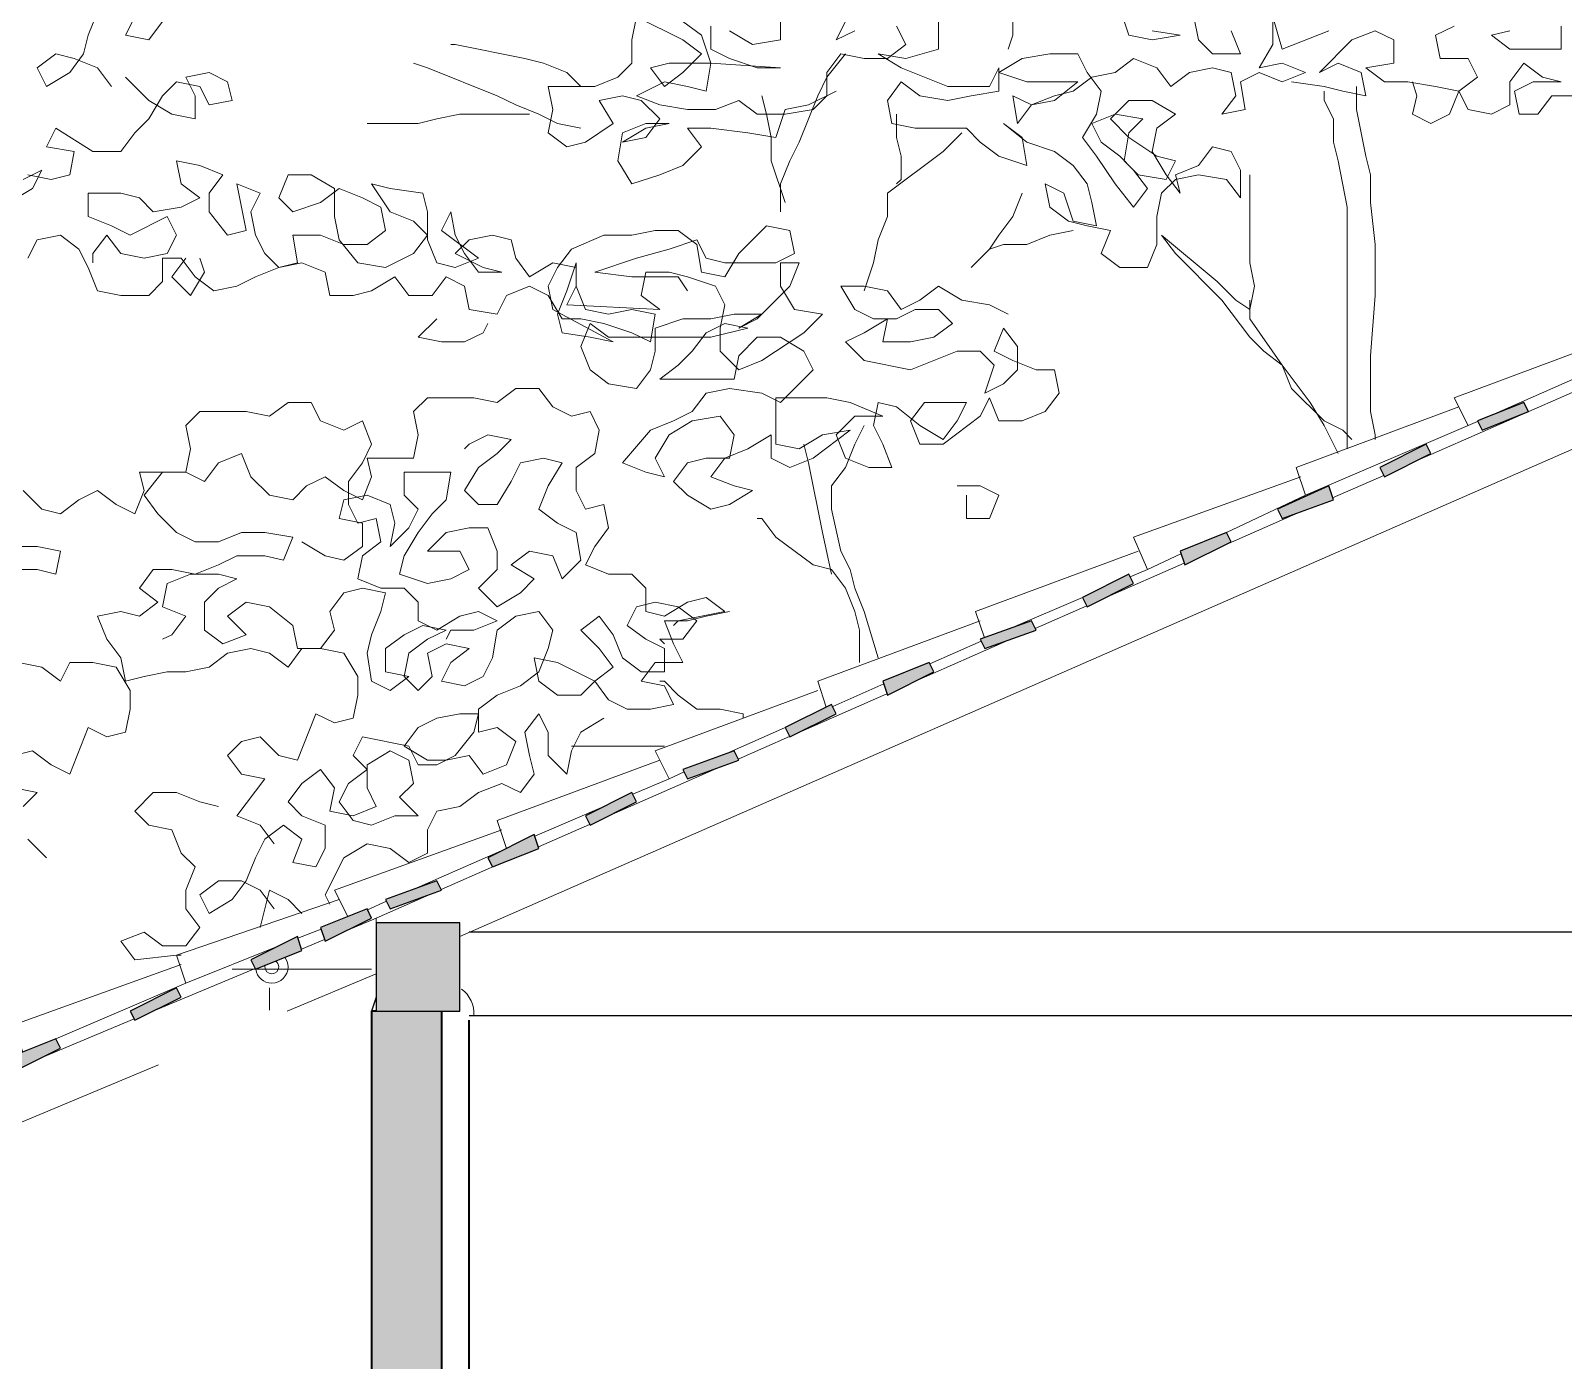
# Model space of a CAD drawing. Header units: millimetres. Extents: x -87562 to -66998, y -9230 to 528.
# Drawn here: x -80262 to -76745, y -4591 to -1540 of the extents above; entities that cross this region are included whole.
import ezdxf

# ---------------------------------------------------------------- set-up
doc = ezdxf.new("R2010")
doc.units = ezdxf.units.MM
for name, color, linetype, lineweight in [('A-ALV-___-___-EXI', 250, 'Continuous', 35), ('A-COB-___-___-EXI', 250, 'Continuous', 25), ('A-VEG-___-___-EXI', 250, 'Continuous', 25)]:
    doc.layers.add(name, color=color, linetype=linetype, lineweight=lineweight)

msp = doc.modelspace()

# ---------------------------------------------------------------- hatches: boundary and pattern name
at = {"layer": 'A-ALV-___-___-EXI'}
h = msp.add_hatch(color=11, dxfattribs=at)
h.paths.add_polyline_path([(-71889.2, -8970.2), (-71889.2, -7712.3), (-72113.1, -7712.3), (-72113.1, -8970.2)])
h.paths.add_polyline_path([(-75652.2, -8671.7), (-75598.9, -8671.7), (-75598.9, -7552.4), (-75780.1, -7552.4), (-75780.1, -8671.7), (-75726.8, -8671.7)])
h.paths.add_polyline_path([(-79436.4, -8405.2), (-79276.5, -8405.2), (-79276.5, -7712.3), (-79500.4, -7712.3), (-79500.4, -8405.2), (-79479.1, -8405.2)])
h.paths.add_polyline_path([(-82975.5, -8096.1), (-82666.4, -8096.1), (-82666.4, -6411.8), (-82954.2, -6411.8), (-82900.9, -7627.1), (-82975.5, -7627.1), (-82975.5, -8064.1)])
h.paths.add_polyline_path([(-79479.1, -5036.7), (-79319.2, -5036.7), (-79319.2, -3789.5), (-79479.1, -3789.5), (-79479.1, -4303.1)])
h.paths.add_polyline_path([(-72027.8, -4748.9), (-71889.2, -4748.9), (-71889.2, -3768.9), (-72169.2, -3768.9), (-72169.2, -4748.9), (-72081.1, -4748.9)])
at = {"layer": 'A-COB-___-___-EXI', "true_color": 0xc19a82}
h = msp.add_hatch(color=33, dxfattribs=at)
h.paths.add_polyline_path([(-72113.1, -7712.3), (-71889.2, -7712.3), (-71889.2, -7509.8), (-72113.1, -7509.8)])
h.paths.add_polyline_path([(-79276.5, -7712.3), (-79276.5, -7509.8), (-79436.4, -7509.8), (-79436.4, -7371.2), (-79479.1, -7371.2), (-79479.1, -7712.3)])
h.paths.add_polyline_path([(-75652.2, -7552.4), (-75652.2, -7392.5), (-75726.8, -7392.5), (-75726.8, -7552.4)])
h.paths.add_polyline_path([(-78658.2, -7552.4), (-78583.6, -7552.4), (-78583.6, -7392.5), (-78658.2, -7392.5)])
h.paths.add_polyline_path([(-77848.1, -7552.4), (-77848.1, -7392.5), (-77922.7, -7392.5), (-77922.7, -7552.4)])
h.paths.add_polyline_path([(-74991.2, -7552.4), (-74916.6, -7552.4), (-74916.6, -7392.5), (-74991.2, -7392.5)])
h.paths.add_polyline_path([(-74181.1, -7552.4), (-74181.1, -7392.5), (-74266.4, -7392.5), (-74266.4, -7552.4)])
h.paths.add_polyline_path([(-77112.6, -7552.4), (-77112.6, -7392.5), (-77197.8, -7392.5), (-77197.8, -7552.4)])
h.paths.add_polyline_path([(-72795.3, -7552.4), (-72720.7, -7552.4), (-72720.7, -7392.5), (-72795.3, -7392.5)])
h.paths.add_polyline_path([(-76462.3, -7552.4), (-76377, -7552.4), (-76377, -7392.5), (-76462.3, -7392.5)])
h.paths.add_polyline_path([(-73530.8, -7552.4), (-73445.6, -7552.4), (-73445.6, -7392.5), (-73530.8, -7392.5)])
h.paths.add_polyline_path([(-82773, -5249.9), (-82634.4, -5217.9), (-82655.7, -5079.3), (-82794.3, -5100.7)])
h.paths.add_polyline_path([(-83359.3, -5196.6), (-83252.7, -5154), (-83263.3, -5132.6), (-83369.9, -5175.3)])
h.paths.add_polyline_path([(-79479.1, -5154), (-79329.8, -5154), (-79329.8, -5036.7), (-79479.1, -5036.7)])
h.paths.add_polyline_path([(-83082.1, -5090), (-82975.5, -5036.7), (-82986.2, -5015.4), (-83092.8, -5058)])
h.paths.add_polyline_path([(-82804.9, -4972.7), (-82698.4, -4919.4), (-82709, -4898.1), (-82815.6, -4940.8)])
h.paths.add_polyline_path([(-71921.2, -4898.1), (-71921.2, -4748.9), (-72081.1, -4748.9), (-72081.1, -4866.1), (-72027.8, -4866.1), (-72027.8, -4898.1)])
h.paths.add_polyline_path([(-82527.8, -4855.5), (-82421.3, -4801.9), (-82431.9, -4780.9), (-82538.5, -4834.2)])
h.paths.add_polyline_path([(-82250.6, -4738.2), (-82144, -4695.6), (-82144, -4663.6), (-82261.3, -4716.9)])
h.paths.add_polyline_path([(-81973.5, -4621), (-81856.2, -4578.3), (-81866.9, -4546.4), (-81984.1, -4599.7)])
h.paths.add_polyline_path([(-81696.3, -4503.7), (-81579.1, -4461.1), (-81589.7, -4439.8), (-81707, -4482.4)])
h.paths.add_polyline_path([(-81419.2, -4386.5), (-81301.9, -4343.8), (-81312.6, -4322.5), (-81429.8, -4365.1)])
h.paths.add_polyline_path([(-81142, -4269.2), (-81024.7, -4226.6), (-81035.4, -4205.2), (-81152.7, -4247.9)])
h.paths.add_polyline_path([(-80864.8, -4151.9), (-80747.6, -4109.3), (-80758.2, -4088), (-80875.5, -4130.6)])
h.paths.add_polyline_path([(-80587.7, -4045.3), (-80470.4, -3992), (-80481.1, -3970.7), (-80587.7, -4013.4)])
h.paths.add_polyline_path([(-80299.9, -3928.1), (-80193.3, -3874.8), (-80203.9, -3853.5), (-80310.5, -3896.1)])
h.paths.add_polyline_path([(-80022.7, -3810.8), (-79916.1, -3757.5), (-79926.8, -3736.2), (-80033.4, -3789.5)])
h.paths.add_polyline_path([(-79468.4, -3789.5), (-79276.5, -3789.5), (-79276.5, -3587), (-79468.4, -3587)])
h.paths.add_polyline_path([(-71921.2, -3768.2), (-71921.2, -3555), (-72081.1, -3555), (-72081.1, -3768.2)])
h.paths.add_polyline_path([(-79745.6, -3693.6), (-79639, -3650.9), (-79649.6, -3618.9), (-79756.2, -3672.2)])
h.paths.add_polyline_path([(-79585.7, -3629.6), (-79479.1, -3576.3), (-79489.7, -3555), (-79596.3, -3597.6)])
h.paths.add_polyline_path([(-79436.4, -3555), (-79319.2, -3512.3), (-79329.8, -3491), (-79447.1, -3533.7)])
h.paths.add_polyline_path([(-71921.2, -3533.7), (-71910.5, -3512.3), (-72027.8, -3469.7), (-72038.5, -3491)])
h.paths.add_polyline_path([(-79201.9, -3459), (-79095.3, -3416.4), (-79106, -3384.4), (-79212.6, -3437.7)])
h.paths.add_polyline_path([(-72155.7, -3437.7), (-72145, -3416.4), (-72251.6, -3363.1), (-72262.3, -3395.1)])
h.paths.add_polyline_path([(-78978, -3363.1), (-78871.4, -3309.8), (-78882.1, -3288.5), (-78988.7, -3341.8)])
h.paths.add_polyline_path([(-72379.6, -3341.8), (-72368.9, -3320.5), (-72475.5, -3267.2), (-72486.2, -3288.5)])
h.paths.add_polyline_path([(-78754.2, -3256.5), (-78636.9, -3213.9), (-78647.6, -3192.5), (-78764.8, -3235.2)])
h.paths.add_polyline_path([(-72603.4, -3245.8), (-72592.8, -3213.9), (-72710, -3171.2), (-72720.7, -3192.5)])
h.paths.add_polyline_path([(-78519.7, -3160.6), (-78413.1, -3107.3), (-78423.7, -3085.9), (-78530.3, -3139.2)])
h.paths.add_polyline_path([(-72837.9, -3139.2), (-72827.3, -3117.9), (-72933.9, -3075.3), (-72944.5, -3096.6)])
h.paths.add_polyline_path([(-78295.8, -3064.6), (-78189.2, -3011.3), (-78199.9, -2990), (-78306.5, -3032.7)])
h.paths.add_polyline_path([(-73061.8, -3043.3), (-73051.1, -3022), (-73168.4, -2968.7), (-73179.1, -3000.7)])
h.paths.add_polyline_path([(-78072, -2958), (-77954.7, -2915.4), (-77965.4, -2894.1), (-78082.6, -2936.7)])
h.paths.add_polyline_path([(-73296.3, -2947.4), (-73285.7, -2926.1), (-73392.3, -2872.8), (-73402.9, -2894.1)])
h.paths.add_polyline_path([(-77837.4, -2862.1), (-77730.8, -2808.8), (-77741.5, -2787.5), (-77848.1, -2840.8)])
h.paths.add_polyline_path([(-73520.2, -2851.4), (-73509.5, -2819.5), (-73616.1, -2776.8), (-73626.8, -2798.1)])
h.paths.add_polyline_path([(-77613.6, -2766.2), (-77507, -2712.9), (-77517.6, -2691.5), (-77624.2, -2734.2)])
h.paths.add_polyline_path([(-73744, -2744.8), (-73733.4, -2723.5), (-73850.6, -2680.9), (-73861.3, -2702.2)])
h.paths.add_polyline_path([(-77389.7, -2659.6), (-77272.5, -2616.9), (-77283.1, -2584.9), (-77400.4, -2638.2)])
h.paths.add_polyline_path([(-73978.6, -2648.9), (-73967.9, -2627.6), (-74074.5, -2584.9), (-74085.2, -2606.3)])
h.paths.add_polyline_path([(-77155.2, -2563.6), (-77048.6, -2510.3), (-77059.3, -2489), (-77165.9, -2542.3)])
h.paths.add_polyline_path([(-74202.4, -2553), (-74191.8, -2531.6), (-74309, -2478.3), (-74319.7, -2499.7)])
h.paths.add_polyline_path([(-76931.3, -2457), (-76824.7, -2414.4), (-76835.4, -2393.1), (-76942, -2435.7)])
h.paths.add_polyline_path([(-74436.9, -2457), (-74426.3, -2435.7), (-74532.9, -2382.4), (-74543.5, -2403.7)])
h.paths.add_polyline_path([(-76707.5, -2361.1), (-76590.2, -2318.4), (-76600.9, -2286.5), (-76718.1, -2339.8)])
h.paths.add_polyline_path([(-74660.8, -2350.4), (-74650.1, -2329.1), (-74756.7, -2286.5), (-74767.4, -2307.8), (-74709.6, -2330.9)])
h.paths.add_polyline_path([(-76473, -2265.1), (-76366.4, -2211.8), (-76377, -2190.5), (-76483.6, -2243.8)])
h.paths.add_polyline_path([(-74884.6, -2254.5), (-74874, -2233.2), (-74991.2, -2190.5), (-75001.9, -2211.8), (-74888.3, -2253.1)])
h.paths.add_polyline_path([(-75684.1, -2243.8), (-75545.6, -2105.2), (-75684.1, -1966.7), (-75822.7, -2105.2)])
h.paths.add_polyline_path([(-76249.1, -2158.5), (-76142.5, -2115.9), (-76153.2, -2094.6), (-76259.8, -2137.2)])
h.paths.add_polyline_path([(-75119.2, -2158.5), (-75108.5, -2137.2), (-75215.1, -2083.9), (-75225.8, -2115.9)])
h.paths.add_polyline_path([(-75343, -2062.6), (-75332.4, -2041.3), (-75449.6, -1988), (-75460.3, -2009.3)])
h.paths.add_polyline_path([(-76025.3, -2062.6), (-75908, -2009.3), (-75918.7, -1988), (-76035.9, -2041.3)])
h.paths.add_polyline_path([(-75577.5, -1966.7), (-75566.9, -1934.7), (-75673.5, -1892), (-75683.9, -1913.5)])
h.paths.add_polyline_path([(-75790.7, -1966.7), (-75684.1, -1913.4), (-75694.8, -1892), (-75801.4, -1934.7)])

# ---------------------------------------------------------------- linework, layer by layer
at = {"layer": 'A-ALV-___-___-EXI', "color": 28, "lineweight": 15}
for p, q in [((-78946.1, -3608.3), (-78885.3, -3608.3)), ((-78885.3, -3800.2), (-79255.2, -3800.2)), ((-79255.2, -6651), (-79255.2, -3810.8)), ((-77261.8, -3800.2), (-78125.3, -3800.2))]:
    msp.add_line(p, q, dxfattribs=at)
at = {"layer": 'A-ALV-___-___-EXI'}
for p, q in [((-79319.2, -3789.5), (-79319.2, -5036.7)), ((-79255.2, -7339.2), (-79255.2, -3810.8))]:
    msp.add_line(p, q, dxfattribs=at)
msp.add_lwpolyline([(-79468.4, -3789.5), (-79479.1, -3789.5), (-79479.1, -5036.7)], dxfattribs=at)
at = {"layer": 'A-COB-___-___-EXI', "color": 28, "lineweight": 15}
for p, q in [((-79276.5, -3618.9), (-75822.7, -2105.2)), ((-76681.3, -2351.6), (-77092.2, -2532.1)), ((-77156.8, -2560.5), (-77274.1, -2612)), ((-77346.1, -2643.7), (-77532.3, -2725.5)), ((-77615, -2761.9), (-77796.3, -2841.5)), ((-77848.1, -2840.8), (-78012.3, -2911.1)), ((-77838.5, -2860), (-77956.4, -2911.9)), ((-78010.9, -2935.8), (-78236.3, -3034.9)), ((-78080.7, -2940.6), (-78198.6, -2992.6)), ((-78304.3, -3039.2), (-78421.3, -3090.8)), ((-78296.9, -3061.5), (-78500.3, -3150.9)), ((-78525, -3136.6), (-78671.9, -3201.4)), ((-78520.2, -3159.6), (-78638.1, -3211.5)), ((-78675.7, -3228), (-78940.4, -3344.3)), ((-78796.8, -3256.5), (-78880.2, -3292.2)), ((-78946.1, -3320.5), (-79104.6, -3388.4)), ((-78979, -3361.2), (-79096.5, -3412.9)), ((-79169.9, -3416.4), (-79382.4, -3510.1)), ((-79198.1, -3457.5), (-79319.8, -3511)), ((-79445, -3537.8), (-79488.7, -3557)), ((-79468.4, -3576.3), (-79532.2, -3602.9)), ((-79595.1, -3601.4), (-79648.4, -3622.7)), ((-78885.3, -3608.3), (-79255.2, -3608.3)), ((-75387.1, -3608.3), (-78125.3, -3608.3)), ((-79587, -3625.7), (-79640, -3647.8)), ((-79746.3, -3692), (-79978.7, -3788.8)), ((-79905.5, -3725.5), (-80203.9, -3853.5)), ((-79479.1, -3693.6), (-79798.9, -3693.6)), ((-79672.8, -3789.7), (-79468.4, -3704.2)), ((-80024.2, -3807.8), (-80233.8, -3895.1))]:
    msp.add_line(p, q, dxfattribs=at)
at = {"layer": 'A-COB-___-___-EXI'}
for p, q in [((-72081.1, -3608.3), (-79255.2, -3608.3)), ((-73989.2, -3800.2), (-79255.2, -3800.2))]:
    msp.add_line(p, q, dxfattribs=at)
at = {"layer": 'A-COB-___-___-EXI', "color": 18, "lineweight": 25}
msp.add_line((-79468.4, -3757.5), (-79479.1, -3789.5), dxfattribs=at)
at = {"layer": 'A-COB-___-___-EXI', "color": 28, "lineweight": 15, "flags": 128}
for points in [[(-75977.3, -2014.6), (-76238.5, -2126.6), (-76600.9, -2286.5), (-76911.5, -2423.5)], [(-76963.3, -2446.4), (-76995.3, -2382.4), (-76622.2, -2243.8)], [(-77336.4, -2606.3), (-77357.7, -2542.3), (-76984.6, -2403.7)], [(-76941.5, -2436.7), (-76963.3, -2446.4), (-77336.4, -2606.3), (-77517.6, -2691.5)], [(-77698.9, -2776.8), (-77730.8, -2702.2), (-77347.1, -2563.6)], [(-78073.1, -2933.3), (-78093.3, -2872.8), (-77720.2, -2734.2)], [(-77622.1, -2740.7), (-77698.9, -2776.8), (-77738.4, -2793.7)], [(-78435.9, -3092), (-78455.7, -3032.7), (-78082.6, -2894.1)], [(-78761.9, -3241.1), (-78796.8, -3256.5), (-78828.8, -3192.5), (-78455.7, -3054)], [(-79169.9, -3416.4), (-79191.2, -3352.4), (-78818.1, -3213.9)], [(-79534.1, -3572.8), (-79564.3, -3512.3), (-79180.6, -3373.8)], [(-79692.3, -3640.3), (-79905.5, -3725.5), (-79926.8, -3661.6), (-79553.7, -3533.7)], [(-79340.6, -3520.1), (-79468.4, -3576.3), (-79468.4, -3587)], [(-80279.2, -3883.6), (-80299.9, -3821.5), (-79916.1, -3682.9)], [(-79713.6, -3787.6), (-79713.6, -3778.8), (-79713.6, -3736.2)], [(-83359.3, -5196.6), (-83316.6, -5313.9), (-79968.3, -3913.3)]]:
    msp.add_lwpolyline(points, dxfattribs=at)
at = {"layer": 'A-COB-___-___-EXI'}
for points in [[(-76835.4, -2393.1), (-76942, -2435.7), (-76931.3, -2457), (-76824.7, -2414.4)], [(-77155.2, -2563.6), (-77048.6, -2510.3), (-77059.3, -2489), (-77165.9, -2542.3)], [(-77389.7, -2659.6), (-77272.5, -2616.9), (-77283.1, -2584.9), (-77400.4, -2638.2)], [(-77613.6, -2766.2), (-77507, -2712.9), (-77517.6, -2691.5), (-77624.2, -2734.2)], [(-77837.4, -2862.1), (-77730.8, -2808.8), (-77741.5, -2787.5), (-77848.1, -2840.8)], [(-77954.7, -2915.4), (-77965.4, -2894.1), (-78082.6, -2936.7), (-78072, -2958)], [(-78295.8, -3064.6), (-78189.2, -3011.3), (-78199.9, -2990), (-78306.5, -3032.7)], [(-78519.7, -3160.6), (-78413.1, -3107.3), (-78423.7, -3085.9), (-78530.3, -3139.2)], [(-78636.9, -3213.9), (-78647.6, -3192.5), (-78764.8, -3235.2), (-78754.2, -3256.5)], [(-78978, -3363.1), (-78871.4, -3309.8), (-78882.1, -3288.5), (-78988.7, -3341.8)], [(-79201.9, -3459), (-79095.3, -3416.4), (-79106, -3384.4), (-79212.6, -3437.7)], [(-79447.1, -3533.7), (-79436.4, -3555), (-79319.2, -3512.3), (-79329.8, -3491)], [(-79585.7, -3629.6), (-79479.1, -3576.3), (-79489.7, -3555), (-79596.3, -3597.6)], [(-79468.4, -3789.5), (-79276.5, -3789.5), (-79276.5, -3587), (-79468.4, -3587)], [(-79649.6, -3618.9), (-79756.2, -3672.2), (-79745.6, -3693.6), (-79639, -3650.9)], [(-80033.4, -3789.5), (-80022.7, -3810.8), (-79916.1, -3757.5), (-79926.8, -3736.2)], [(-80299.9, -3928.1), (-80193.3, -3874.8), (-80203.9, -3853.5), (-80310.5, -3896.1)]]:
    msp.add_lwpolyline(points, close=True, dxfattribs=at)
at = {"layer": 'A-COB-___-___-EXI', "color": 28, "lineweight": 15}
for points in [[(-79723.6, -3683.9), (-79724, -3685.3), (-79724.2, -3686.7), (-79724.2, -3688.2)], [(-79724.2, -3688.2), (-79724.2, -3697.1), (-79717.1, -3704.2), (-79708.2, -3704.2)], [(-79708.2, -3725.5), (-79687.8, -3725.5), (-79670.9, -3708.9), (-79670.9, -3688.2)], [(-79708.2, -3704.2), (-79699.4, -3704.2), (-79692.3, -3697.1), (-79692.3, -3688.2)], [(-79692.3, -3688.2), (-79692.3, -3682.5), (-79695.3, -3677.4), (-79699.9, -3674.6)], [(-79670.9, -3688.2), (-79670.9, -3680), (-79673.6, -3672.4), (-79678.1, -3666.3)], [(-79745.2, -3693.5), (-79742.6, -3711.6), (-79727.1, -3725.5), (-79708.2, -3725.5)]]:
    msp.add_open_spline(points, degree=3, dxfattribs=at)
at = {"layer": 'A-COB-___-___-EXI', "color": 248, "lineweight": 9}
msp.add_open_spline([(-79244.7, -3799.8), (-79243.1, -3776), (-79253.7, -3753.2), (-79272.9, -3739)], degree=3, dxfattribs=at)
at = {"layer": 'A-VEG-___-___-EXI', "color": 28, "lineweight": 15}
msp.add_line((-78807.5, -3181.9), (-79020.7, -3181.9), dxfattribs=at)
at = {"layer": 'A-VEG-___-___-EXI', "color": 28, "lineweight": 15, "flags": 128}
for points in [[(-77688.2, -1540.3), (-77624.2, -1550.9), (-77688.2, -1561.6), (-77741.5, -1550.9), (-77773.5, -1455)], [(-80076, -1668.2), (-80108, -1625.5), (-80161.3, -1604.2), (-80203.9, -1593.6), (-80246.6, -1625.5), (-80225.3, -1668.2), (-80172, -1636.2), (-80140, -1593.6), (-80129.3, -1550.9), (-80108, -1497.6)], [(-80022.7, -1508.3), (-80044, -1550.9), (-79990.7, -1561.6), (-79958.8, -1518.9)], [(-78413.1, -1678.8), (-78477, -1710.8), (-78530.3, -1721.5), (-78551.6, -1785.4), (-78615.6, -1774.8), (-78700.9, -1764.1), (-78754.2, -1764.1), (-78722.2, -1806.8), (-78764.8, -1849.4), (-78818.1, -1870.7), (-78882.1, -1892), (-78914.1, -1838.7), (-78903.4, -1774.8), (-78850.1, -1753.5), (-78796.8, -1753.5), (-78850.1, -1764.1), (-78903.4, -1796.1), (-78850.1, -1785.4), (-78818.1, -1742.8), (-78860.8, -1700.2), (-78903.4, -1689.5), (-78956.7, -1700.2), (-78924.7, -1753.5), (-78988.7, -1796.1), (-79031.3, -1806.8), (-79074, -1774.8), (-79063.3, -1721.5), (-79074, -1668.2), (-78967.4, -1668.2), (-78914.1, -1646.9), (-78882.1, -1614.9), (-78882.1, -1561.6), (-78871.4, -1508.3), (-78764.8, -1561.6), (-78722.2, -1593.6), (-78764.8, -1636.2), (-78807.5, -1668.2), (-78839.5, -1625.5), (-78796.8, -1614.9), (-78700.9, -1614.9), (-78541, -1625.5), (-78594.3, -1625.5), (-78658.2, -1604.2), (-78700.9, -1582.9), (-78700.9, -1529.6)], [(-78658.2, -1540.3), (-78604.9, -1572.2), (-78541, -1561.6), (-78541, -1508.3)], [(-78178.6, -1487), (-78178.6, -1582.9), (-78253.2, -1604.2), (-78317.1, -1593.6), (-78263.8, -1625.5), (-78157.2, -1668.2), (-78061.3, -1668.2), (-78040, -1625.5), (-78040, -1678.8), (-78103.9, -1689.5), (-78157.2, -1700.2), (-78221.2, -1689.5), (-78263.8, -1657.5), (-78295.8, -1700.2), (-78285.2, -1753.5), (-78231.9, -1764.1), (-78114.6, -1764.1), (-78082.6, -1796.1), (-78040, -1828.1), (-77976, -1849.4), (-77986.7, -1785.4), (-78029.3, -1753.5), (-77976, -1796.1), (-77912.1, -1817.4), (-77869.4, -1849.4), (-77837.4, -1892), (-77826.8, -1934.7), (-77816.1, -1988), (-77869.4, -1977.3), (-77890.7, -1913.4), (-77933.4, -1892), (-77922.7, -1945.3), (-77880.1, -1977.3), (-77837.4, -1988), (-77784.1, -1998.6), (-77805.5, -2051.9), (-77762.8, -2083.9), (-77698.9, -2083.9), (-77677.5, -2030.6), (-77677.5, -1966.7), (-77666.9, -1913.4), (-77634.9, -1881.4), (-77581.6, -1870.7), (-77517.6, -1881.4), (-77485.7, -1924), (-77485.7, -1860.1), (-77507, -1817.4), (-77549.6, -1806.8), (-77581.6, -1849.4), (-77634.9, -1870.7), (-77624.2, -1913.4), (-77656.2, -1870.7), (-77688.2, -1817.4), (-77677.5, -1764.1), (-77634.9, -1732.1), (-77688.2, -1700.2), (-77741.5, -1700.2), (-77784.1, -1742.8), (-77741.5, -1785.4), (-77677.5, -1828.1), (-77634.9, -1838.7), (-77656.2, -1881.4), (-77720.2, -1870.7), (-77752.2, -1838.7), (-77741.5, -1774.8), (-77709.5, -1742.8), (-77773.5, -1732.1), (-77826.8, -1753.5), (-77805.5, -1796.1), (-77762.8, -1828.1), (-77730.8, -1860.1), (-77698.9, -1902.7), (-77730.8, -1945.3), (-77773.5, -1892), (-77816.1, -1828.1), (-77848.1, -1785.4), (-77816.1, -1732.1), (-77805.5, -1678.8), (-77837.4, -1636.2), (-77858.8, -1593.6), (-77922.7, -1593.6), (-77986.7, -1604.2), (-78040, -1636.2), (-77976, -1657.5), (-77858.8, -1657.5), (-77912.1, -1700.2), (-77965.4, -1710.8), (-78008, -1689.5), (-77997.3, -1753.5), (-77965.4, -1710.8), (-77912.1, -1689.5), (-77869.4, -1678.8), (-77826.8, -1646.9), (-77773.5, -1636.2), (-77730.8, -1604.2), (-77677.5, -1625.5), (-77645.6, -1668.2), (-77602.9, -1636.2), (-77549.6, -1625.5), (-77507, -1636.2), (-77496.3, -1689.5), (-77528.3, -1732.1), (-77475, -1721.5), (-77485.7, -1657.5), (-77443, -1636.2), (-77389.7, -1657.5), (-77336.4, -1636.2), (-77389.7, -1614.9), (-77443, -1625.5), (-77411, -1572.2), (-77411, -1518.9)], [(-78008, -1497.6), (-78008, -1550.9), (-78018.7, -1582.9)], [(-77507, -1540.3), (-77485.7, -1593.6), (-77549.6, -1593.6), (-77581.6, -1561.6), (-77592.3, -1508.3)], [(-77283.1, -1540.3), (-77389.7, -1582.9), (-77411, -1508.3)], [(-78274.5, -1529.6), (-78253.2, -1572.2), (-78295.8, -1604.2), (-78349.1, -1604.2), (-78402.4, -1593.6), (-78434.4, -1636.2), (-78434.4, -1689.5), (-78466.4, -1721.5), (-78530.3, -1732.1), (-78594.3, -1732.1), (-78636.9, -1700.2), (-78690.2, -1721.5), (-78754.2, -1721.5), (-78818.1, -1710.8), (-78871.4, -1689.5), (-78807.5, -1657.5), (-78754.2, -1668.2), (-78711.5, -1678.8), (-78700.9, -1614.9), (-78722.2, -1550.9), (-78764.8, -1518.9)], [(-78391.8, -1518.9), (-78413.1, -1561.6), (-78370.4, -1540.3)], [(-77368.4, -1657.5), (-77293.8, -1668.2), (-77251.1, -1678.8), (-77197.8, -1689.5), (-77208.5, -1636.2), (-77261.8, -1614.9), (-77304.4, -1636.2), (-77229.8, -1561.6), (-77176.5, -1540.3), (-77133.9, -1561.6), (-77133.9, -1614.9), (-77197.8, -1625.5), (-77155.2, -1657.5), (-77101.9, -1657.5), (-77037.9, -1668.2), (-76984.6, -1678.8), (-76942, -1646.9), (-76963.3, -1604.2), (-77027.3, -1604.2), (-77037.9, -1550.9), (-76995.3, -1529.6)], [(-76867.4, -1540.3), (-76910, -1550.9), (-76867.4, -1582.9), (-76750.1, -1582.9), (-76750.1, -1529.6)], [(-78999.4, -1668.2), (-79031.3, -1636.2), (-79084.6, -1614.9), (-79127.3, -1604.2), (-79287.2, -1572.2), (-79297.8, -1572.2)], [(-78999.4, -1764.1), (-79052.7, -1753.5), (-79095.3, -1732.1), (-79148.6, -1710.8), (-79191.2, -1689.5), (-79351.1, -1625.5), (-79383.1, -1614.9)], [(-78391.8, -1593.6), (-78434.4, -1646.9), (-78455.7, -1689.5), (-78498.4, -1796.1), (-78519.7, -1838.7), (-78541, -1892), (-78541, -1956)], [(-76718.1, -1689.5), (-76771.4, -1689.5), (-76803.4, -1732.1), (-76846.1, -1732.1), (-76856.7, -1678.8), (-76814.1, -1657.5), (-76750.1, -1657.5), (-76792.8, -1646.9), (-76835.4, -1614.9), (-76867.4, -1657.5), (-76867.4, -1710.8), (-76910, -1732.1), (-76963.3, -1721.5), (-76984.6, -1678.8), (-77006, -1732.1), (-77048.6, -1753.5), (-77091.2, -1732.1), (-77080.6, -1689.5), (-77091.2, -1657.5)], [(-80044, -1646.9), (-79990.7, -1700.2), (-79937.4, -1732.1), (-79884.1, -1742.8), (-79884.1, -1689.5), (-79905.5, -1646.9), (-79852.2, -1636.2), (-79809.5, -1657.5), (-79798.9, -1700.2), (-79852.2, -1710.8), (-79873.5, -1668.2), (-79926.8, -1657.5), (-79958.8, -1689.5), (-79990.7, -1742.8), (-80022.7, -1774.8), (-80054.7, -1817.4), (-80118.7, -1817.4), (-80203.9, -1764.1), (-80225.3, -1806.8), (-80161.3, -1817.4), (-80172, -1870.7), (-80214.6, -1881.4), (-80267.9, -1870.7)], [(-77240.5, -2499.7), (-77240.5, -1945.3), (-77261.8, -1838.7), (-77272.5, -1796.1), (-77272.5, -1742.8), (-77293.8, -1700.2), (-77293.8, -1678.8)], [(-77219.2, -1668.2), (-77219.2, -1721.5), (-77197.8, -1828.1), (-77187.2, -1870.7), (-77187.2, -1934.7), (-77176.5, -2030.6), (-77176.5, -2147.9), (-77187.2, -2286.5), (-77187.2, -2414.4), (-77176.5, -2467.7), (-77176.5, -2478.3)], [(-78583.6, -1689.5), (-78573, -1732.1), (-78562.3, -1785.4), (-78562.3, -1838.7), (-78530.3, -1934.7)], [(-79116.6, -1732.1), (-79276.5, -1732.1), (-79329.8, -1742.8), (-79372.5, -1753.5), (-79489.7, -1753.5)], [(-78274.5, -1732.1), (-78274.5, -1785.4), (-78263.8, -1828.1), (-78263.8, -1881.4), (-78274.5, -1892)], [(-78125.3, -1774.8), (-78167.9, -1817.4), (-78295.8, -1913.4), (-78295.8, -1966.7), (-78317.1, -2020), (-78327.8, -2073.3), (-78349.1, -2137.2)], [(-80278.6, -1881.4), (-80235.9, -1860.1), (-80257.2, -1902.7), (-80310.5, -1934.7)], [(-80267.9, -2062.6), (-80246.6, -2020), (-80193.3, -2009.3), (-80150.6, -2041.3), (-80129.3, -2083.9), (-80108, -2137.2), (-80054.7, -2147.9), (-79990.7, -2147.9), (-79958.8, -2115.9), (-79958.8, -2062.6), (-79916.1, -2062.6), (-79884.1, -2105.2), (-79841.5, -2137.2), (-79788.2, -2126.6), (-79745.6, -2105.2), (-79692.3, -2083.9), (-79639, -2073.3), (-79585.7, -2094.6), (-79575, -2147.9), (-79521.7, -2147.9), (-79479.1, -2137.2), (-79425.8, -2105.2), (-79393.8, -2147.9), (-79340.5, -2147.9), (-79308.5, -2105.2), (-79265.9, -2126.6), (-79255.2, -2179.9), (-79191.2, -2190.5), (-79169.9, -2147.9), (-79116.6, -2126.6), (-79074, -2147.9), (-79042, -2201.2), (-78999.4, -2201.2), (-78946.1, -2211.8), (-78882.1, -2233.2), (-78839.5, -2254.5), (-78828.8, -2190.5), (-78882.1, -2179.9), (-78935.4, -2190.5), (-78988.7, -2179.9), (-79010, -2126.6), (-79010, -2083.9), (-79063.3, -2073.3), (-79116.6, -2105.2), (-79148.6, -2062.6), (-79159.3, -2020), (-79201.9, -2009.3), (-79255.2, -2020), (-79287.2, -2051.9), (-79223.2, -2083.9), (-79180.6, -2094.6), (-79233.9, -2094.6), (-79265.9, -2051.9), (-79287.2, -2009.3), (-79297.8, -1956), (-79319.2, -1998.6), (-79233.9, -2062.6), (-79287.2, -2083.9), (-79329.8, -2073.3), (-79351.1, -2020), (-79351.1, -1956), (-79361.8, -1913.4), (-79436.4, -1902.7), (-79479.1, -1892), (-79436.4, -1956), (-79383.1, -1977.3), (-79351.1, -2009.3), (-79383.1, -2051.9), (-79447.1, -2083.9), (-79511, -2073.3), (-79553.7, -2020), (-79564.3, -1966.7), (-79564.3, -1902.7), (-79617.6, -1870.7), (-79670.9, -1870.7), (-79692.3, -1924), (-79660.3, -1956), (-79596.3, -1934.7), (-79553.7, -1902.7), (-79500.4, -1924), (-79457.7, -1945.3), (-79447.1, -1998.6), (-79489.7, -2030.6), (-79543, -2030.6), (-79596.3, -2009.3), (-79660.3, -2009.3), (-79649.6, -2073.3), (-79692.3, -2083.9), (-79724.2, -2051.9), (-79745.6, -2009.3), (-79756.2, -1956), (-79734.9, -1913.4), (-79788.2, -1892), (-79766.9, -1998.6), (-79809.5, -2009.3), (-79852.2, -1956), (-79852.2, -1913.4), (-79820.2, -1870.7), (-79873.5, -1849.4), (-79926.8, -1838.7), (-79916.1, -1892), (-79873.5, -1924), (-79916.1, -1945.3), (-79980.1, -1956), (-80012.1, -1924), (-80054.7, -1913.4), (-80129.3, -1913.4), (-80129.3, -1966.7), (-80076, -1988), (-80033.4, -2009.3), (-79948.1, -1966.7), (-79926.8, -2009.3), (-79948.1, -2051.9), (-80001.4, -2062.6), (-80054.7, -2051.9), (-80086.7, -2009.3), (-80118.7, -2051.9), (-80118.7, -2073.3)], [(-77261.8, -2510.3), (-77293.8, -2446.4), (-77325.8, -2393.1), (-77389.7, -2307.8), (-77432.4, -2275.8), (-77464.3, -2243.8), (-77528.3, -2158.5), (-77634.9, -2051.9), (-77666.9, -2009.3), (-77539, -2115.9), (-77496.3, -2158.5), (-77464.3, -2179.9), (-77453.7, -2126.6), (-77464.3, -2073.3), (-77464.3, -1870.7)], [(-77986.7, -1913.4), (-78008, -1966.7), (-78040, -2009.3), (-78061.3, -2041.3), (-78103.9, -2083.9)], [(-78018.7, -2190.5), (-78061.3, -2169.2), (-78125.3, -2158.5), (-78178.6, -2126.6), (-78221.2, -2158.5), (-78263.8, -2179.9), (-78295.8, -2137.2), (-78349.1, -2126.6), (-78402.4, -2126.6), (-78370.4, -2179.9), (-78327.8, -2201.2), (-78274.5, -2201.2), (-78231.9, -2179.9), (-78178.6, -2179.9), (-78146.6, -2211.8), (-78189.2, -2243.8), (-78242.5, -2254.5), (-78306.5, -2254.5), (-78295.8, -2201.2), (-78349.1, -2233.2), (-78391.8, -2254.5), (-78349.1, -2297.1), (-78242.5, -2318.4), (-78135.9, -2275.8), (-78082.6, -2275.8), (-78050.6, -2307.8), (-78072, -2371.7), (-78029.3, -2350.4), (-77997.3, -2318.4), (-77997.3, -2265.1), (-78029.3, -2222.5), (-78050.6, -2275.8), (-78008, -2297.1), (-77954.7, -2318.4), (-77912.1, -2318.4), (-77901.4, -2371.7), (-77933.4, -2414.4), (-77986.7, -2435.7), (-78040, -2435.7), (-78061.3, -2382.4), (-78082.6, -2425), (-78167.9, -2489), (-78221.2, -2489), (-78242.5, -2435.7), (-78210.5, -2393.1), (-78114.6, -2393.1), (-78135.9, -2435.7), (-78167.9, -2478.3), (-78221.2, -2446.4), (-78274.5, -2403.7), (-78317.1, -2393.1), (-78327.8, -2446.4), (-78306.5, -2489), (-78285.2, -2542.3), (-78338.4, -2542.3), (-78391.8, -2521), (-78413.1, -2467.7), (-78370.4, -2425), (-78306.5, -2425), (-78381.1, -2393.1), (-78434.4, -2382.4), (-78551.6, -2382.4), (-78551.6, -2489), (-78498.4, -2499.7), (-78445, -2467.7), (-78381.1, -2457), (-78466.4, -2521), (-78519.7, -2542.3), (-78562.3, -2521), (-78562.3, -2467.7), (-78615.6, -2499.7), (-78668.9, -2521), (-78700.9, -2563.6), (-78647.6, -2584.9), (-78604.9, -2595.6), (-78658.2, -2627.6), (-78700.9, -2638.2), (-78754.2, -2606.3), (-78786.2, -2574.3), (-78754.2, -2531.6), (-78711.5, -2521), (-78658.2, -2521), (-78647.6, -2467.7), (-78679.6, -2425), (-78743.5, -2435.7), (-78796.8, -2467.7), (-78828.8, -2521), (-78807.5, -2563.6), (-78850.1, -2553), (-78903.4, -2531.6), (-78839.5, -2457), (-78786.2, -2435.7), (-78743.5, -2414.4), (-78711.5, -2371.7), (-78658.2, -2361.1), (-78583.6, -2371.7), (-78541, -2393.1), (-78466.4, -2318.4), (-78487.7, -2275.8), (-78541, -2243.8), (-78594.3, -2243.8), (-78636.9, -2286.5), (-78647.6, -2339.8), (-78818.1, -2339.8), (-78775.5, -2307.8), (-78743.5, -2275.8), (-78711.5, -2233.2), (-78668.9, -2211.8), (-78615.6, -2222.5), (-78700.9, -2243.8), (-78935.4, -2243.8), (-78978, -2211.8), (-78999.4, -2265.1), (-78978, -2318.4), (-78935.4, -2350.4), (-78871.4, -2361.1), (-78839.5, -2318.4), (-78828.8, -2275.8), (-78828.8, -2222.5), (-78764.8, -2201.2), (-78700.9, -2201.2), (-78647.6, -2190.5), (-78583.6, -2190.5), (-78636.9, -2222.5), (-78594.3, -2201.2), (-78519.7, -2126.6), (-78498.4, -2073.3), (-78541, -2073.3), (-78541, -2126.6), (-78509, -2179.9), (-78445, -2190.5), (-78487.7, -2233.2), (-78583.6, -2297.1), (-78636.9, -2318.4), (-78679.6, -2275.8), (-78679.6, -2222.5), (-78668.9, -2169.2), (-78690.2, -2126.6), (-78754.2, -2105.2), (-78796.8, -2094.6), (-78850.1, -2094.6), (-78860.8, -2147.9), (-78818.1, -2179.9), (-79031.3, -2169.2), (-79010, -2126.6), (-79010, -2073.3), (-79031.3, -2137.2), (-79052.7, -2190.5), (-79042, -2233.2), (-78978, -2243.8), (-78924.7, -2254.5), (-79063.3, -2179.9), (-79074, -2126.6), (-79052.7, -2083.9), (-79020.7, -2041.3), (-78946.1, -2009.3), (-78882.1, -2009.3), (-78828.8, -1998.6), (-78775.5, -1998.6), (-78732.9, -2030.6), (-78722.2, -2094.6), (-78668.9, -2105.2), (-78636.9, -2051.9), (-78573, -1988), (-78519.7, -1998.6), (-78509, -2051.9), (-78551.6, -2073.3), (-78668.9, -2073.3), (-78711.5, -2062.6), (-78732.9, -2020), (-78796.8, -2041.3), (-78871.4, -2062.6), (-78967.4, -2094.6), (-78882.1, -2105.2), (-78775.5, -2105.2), (-78754.2, -2137.2)], [(-77869.4, -1998.6), (-77922.7, -2009.3), (-77976, -2030.6), (-78029.3, -2030.6), (-78061.3, -2041.3)], [(-79905.5, -2062.6), (-79937.4, -2105.2), (-79894.8, -2147.9), (-79862.8, -2094.6), (-79873.5, -2062.6)], [(-77464.3, -2158.5), (-77464.3, -2201.2), (-77389.7, -2307.8), (-77368.4, -2361.1), (-77293.8, -2435.7), (-77251.1, -2457), (-77229.8, -2478.3)], [(-79329.8, -2201.2), (-79372.5, -2243.8), (-79319.2, -2254.5), (-79265.9, -2254.5), (-79223.2, -2233.2), (-79212.6, -2211.8)], [(-79702.9, -3405.7), (-79734.9, -3363.1), (-79788.2, -3341.8), (-79724.2, -3256.5), (-79777.5, -3245.8), (-79809.5, -3203.2), (-79777.5, -3171.2), (-79734.9, -3160.6), (-79692.3, -3203.2), (-79649.6, -3213.9), (-79607, -3107.3), (-79564.3, -3128.6), (-79521.7, -3117.9), (-79511, -3064.6), (-79511, -3022), (-79543, -2968.7), (-79596.3, -2958), (-79639, -2958), (-79670.9, -3000.7), (-79713.6, -2968.7), (-79756.2, -2958), (-79809.5, -2968.7), (-79852.2, -3000.7), (-79905.5, -3011.3), (-79948.1, -3011.3), (-80001.4, -3022), (-80044, -3032.7), (-80054.7, -2979.4), (-80086.7, -2936.7), (-80108, -2883.4), (-80054.7, -2872.8), (-80012.1, -2883.4), (-79969.4, -2851.4), (-80012.1, -2819.5), (-79980.1, -2776.8), (-79937.4, -2776.8), (-79884.1, -2787.5), (-79830.8, -2766.2), (-79788.2, -2744.8), (-79724.2, -2744.8), (-79681.6, -2755.5), (-79660.3, -2702.2), (-79724.2, -2691.5), (-79777.5, -2691.5), (-79830.8, -2712.9), (-79884.1, -2712.9), (-79926.8, -2691.5), (-79969.4, -2648.9), (-80001.4, -2606.3), (-79958.8, -2553), (-79905.5, -2553), (-79862.8, -2574.3), (-79830.8, -2531.6), (-79777.5, -2510.3), (-79756.2, -2563.6), (-79713.6, -2606.3), (-79660.3, -2616.9), (-79628.3, -2584.9), (-79585.7, -2563.6), (-79543, -2595.6), (-79500.4, -2616.9), (-79479.1, -2563.6), (-79489.7, -2521), (-79383.1, -2521), (-79372.5, -2467.7), (-79383.1, -2414.4), (-79351.1, -2382.4), (-79244.5, -2382.4), (-79191.2, -2393.1), (-79148.6, -2361.1), (-79095.3, -2361.1), (-79063.3, -2403.7), (-79020.7, -2425), (-78978, -2414.4), (-78956.7, -2457), (-78967.4, -2510.3), (-79010, -2542.3), (-79010, -2595.6), (-78988.7, -2638.2), (-78946.1, -2627.6), (-78935.4, -2680.9), (-78967.4, -2723.5), (-78988.7, -2766.2), (-78935.4, -2787.5), (-78882.1, -2787.5), (-78850.1, -2819.5), (-78850.1, -2872.8), (-78807.5, -2883.4), (-78754.2, -2851.4), (-78711.5, -2840.8), (-78668.9, -2872.8), (-78775.5, -2894.1), (-78786.2, -2904.7)], [(-80278.6, -2595.6), (-80235.9, -2638.2), (-80193.3, -2648.9), (-80150.6, -2616.9), (-80108, -2595.6), (-80065.4, -2627.6), (-80022.7, -2648.9), (-80001.4, -2595.6), (-80012.1, -2553), (-79905.5, -2553), (-79894.8, -2499.7), (-79905.5, -2446.4), (-79873.5, -2414.4), (-79766.9, -2414.4), (-79713.6, -2425), (-79670.9, -2393.1), (-79617.6, -2393.1), (-79596.3, -2435.7), (-79543, -2457), (-79500.4, -2435.7), (-79479.1, -2489), (-79500.4, -2531.6), (-79532.4, -2574.3), (-79532.4, -2627.6), (-79511, -2670.2), (-79468.4, -2659.6), (-79457.7, -2712.9), (-79500.4, -2744.8), (-79511, -2798.1), (-79457.7, -2819.5), (-79404.4, -2819.5), (-79372.5, -2851.4), (-79372.5, -2894.1), (-79329.8, -2915.4), (-79276.5, -2883.4), (-79233.9, -2872.8), (-79191.2, -2894.1), (-79244.5, -2915.4), (-79297.8, -2915.4), (-79308.5, -2936.7)], [(-78349.1, -2446.4), (-78370.4, -2489), (-78391.8, -2542.3), (-78423.7, -2584.9), (-78423.7, -2638.2), (-78402.4, -2734.2), (-78381.1, -2776.8), (-78370.4, -2819.5), (-78349.1, -2872.8), (-78317.1, -2979.4)], [(-79639, -2712.9), (-79585.7, -2744.8), (-79543, -2755.5), (-79500.4, -2723.5), (-79500.4, -2670.2), (-79553.7, -2659.6), (-79543, -2616.9), (-79489.7, -2606.3), (-79436.4, -2627.6), (-79425.8, -2670.2), (-79436.4, -2723.5), (-79393.8, -2680.9), (-79372.5, -2638.2), (-79404.4, -2606.3), (-79404.4, -2553), (-79297.8, -2553), (-79308.5, -2616.9), (-79340.5, -2648.9), (-79372.5, -2691.5), (-79404.4, -2744.8), (-79415.1, -2787.5), (-79351.1, -2808.8), (-79297.8, -2798.1), (-79255.2, -2776.8), (-79276.5, -2734.2), (-79351.1, -2734.2), (-79308.5, -2691.5), (-79255.2, -2680.9), (-79212.6, -2680.9), (-79191.2, -2734.2), (-79191.2, -2776.8), (-79233.9, -2819.5), (-79191.2, -2862.1), (-79137.9, -2830.1), (-79106, -2798.1), (-79159.3, -2766.2), (-79116.6, -2734.2), (-79063.3, -2744.8), (-79042, -2798.1), (-78999.4, -2755.5), (-79010, -2691.5), (-79052.7, -2670.2), (-79095.3, -2638.2), (-79074, -2584.9), (-79042, -2531.6), (-79084.6, -2521), (-79137.9, -2531.6), (-79159.3, -2574.3), (-79191.2, -2627.6), (-79233.9, -2627.6), (-79265.9, -2595.6), (-79233.9, -2542.3), (-79191.2, -2510.3), (-79159.3, -2478.3), (-79212.6, -2467.7), (-79255.2, -2489), (-79265.9, -2499.7)], [(-78487.7, -2489), (-78477, -2531.6), (-78445, -2691.5), (-78423.7, -2787.5)], [(-78114.6, -2606.3), (-78114.6, -2659.6), (-78061.3, -2659.6), (-78040, -2606.3), (-78082.6, -2584.9), (-78135.9, -2584.9)], [(-78359.8, -2990), (-78359.8, -2915.4), (-78370.4, -2872.8), (-78391.8, -2819.5), (-78423.7, -2776.8), (-78466.4, -2766.2), (-78551.6, -2702.2), (-78583.6, -2659.6), (-78594.3, -2659.6)], [(-80310.5, -2776.8), (-80246.6, -2776.8), (-80203.9, -2787.5), (-80193.3, -2734.2), (-80246.6, -2723.5), (-80299.9, -2723.5)], [(-79702.9, -3555), (-79734.9, -3512.3), (-79777.5, -3491), (-79830.8, -3491), (-79873.5, -3523), (-79852.2, -3565.6), (-79798.9, -3533.7), (-79766.9, -3491), (-79745.6, -3437.7), (-79724.2, -3395.1), (-79681.6, -3363.1), (-79639, -3395.1), (-79660.3, -3448.4), (-79607, -3459), (-79585.7, -3416.4), (-79585.7, -3363.1), (-79639, -3341.8), (-79670.9, -3309.8), (-79639, -3267.2), (-79596.3, -3235.2), (-79564.3, -3277.8), (-79575, -3331.1), (-79521.7, -3341.8), (-79468.4, -3320.5), (-79489.7, -3277.8), (-79489.7, -3224.5), (-79436.4, -3192.5), (-79393.8, -3213.9), (-79383.1, -3267.2), (-79415.1, -3299.1), (-79372.5, -3341.8), (-79425.8, -3341.8), (-79479.1, -3363.1), (-79521.7, -3352.4), (-79553.7, -3309.8), (-79532.4, -3267.2), (-79489.7, -3235.2), (-79521.7, -3203.2), (-79500.4, -3160.6), (-79393.8, -3181.9), (-79372.5, -3224.5), (-79329.8, -3224.5), (-79287.2, -3203.2), (-79244.5, -3149.9), (-79233.9, -3107.3), (-79276.5, -3107.3), (-79329.8, -3117.9), (-79372.5, -3139.2), (-79404.4, -3181.9), (-79351.1, -3213.9), (-79308.5, -3213.9), (-79255.2, -3203.2), (-79223.2, -3245.8), (-79169.9, -3224.5), (-79148.6, -3171.2), (-79191.2, -3139.2), (-79233.9, -3149.9), (-79233.9, -3096.6), (-79191.2, -3064.6), (-79137.9, -3043.3), (-79095.3, -3011.3), (-79074, -2958), (-79063.3, -2915.4), (-79095.3, -2872.8), (-79148.6, -2883.4), (-79191.2, -2915.4), (-79201.9, -2979.4), (-79223.2, -3022), (-79265.9, -3043.3), (-79319.2, -3032.7), (-79297.8, -2990), (-79255.2, -2958), (-79308.5, -2947.4), (-79351.1, -2968.7), (-79340.5, -3022), (-79372.5, -3054), (-79404.4, -3022), (-79393.8, -2968.7), (-79351.1, -2936.7), (-79308.5, -2915.4), (-79361.8, -2904.7), (-79404.4, -2926.1), (-79447.1, -2958), (-79447.1, -3011.3), (-79393.8, -3022), (-79436.4, -3054), (-79479.1, -3032.7), (-79489.7, -2968.7), (-79479.1, -2926.1), (-79457.7, -2872.8), (-79447.1, -2830.1), (-79500.4, -2819.5), (-79543, -2830.1), (-79575, -2872.8), (-79564.3, -2915.4), (-79596.3, -2958), (-79649.6, -2958), (-79660.3, -2904.7), (-79713.6, -2862.1), (-79766.9, -2851.4), (-79809.5, -2883.4), (-79766.9, -2926.1), (-79820.2, -2947.4), (-79862.8, -2915.4), (-79862.8, -2851.4), (-79830.8, -2819.5), (-79788.2, -2798.1), (-79830.8, -2787.5), (-79894.8, -2787.5), (-79948.1, -2808.8), (-79958.8, -2862.1), (-79905.5, -2883.4), (-79937.4, -2926.1), (-79958.8, -2936.7)], [(-78658.2, -2872.8), (-78711.5, -2883.4), (-78754.2, -2894.1), (-78807.5, -2894.1), (-78786.2, -2947.4), (-78764.8, -2990), (-78828.8, -2990), (-78860.8, -3032.7), (-78807.5, -3043.3), (-78786.2, -3085.9), (-78839.5, -3096.6), (-78892.8, -3096.6), (-78935.4, -3075.3), (-78967.4, -3032.7), (-78999.4, -3064.6), (-79052.7, -3064.6), (-79095.3, -3032.7), (-79106, -2979.4), (-79052.7, -2990), (-78967.4, -3032.7), (-78924.7, -3000.7), (-78956.7, -2958), (-78999.4, -2915.4), (-78956.7, -2883.4), (-78924.7, -2926.1), (-78903.4, -2979.4), (-78860.8, -3011.3), (-78807.5, -3011.3), (-78807.5, -2958), (-78850.1, -2936.7), (-78892.8, -2904.7), (-78871.4, -2862.1), (-78828.8, -2851.4), (-78775.5, -2862.1), (-78732.9, -2894.1), (-78764.8, -2936.7), (-78818.1, -2936.7), (-78807.5, -2947.4)], [(-80299.9, -3203.2), (-80257.2, -3192.5), (-80214.6, -3224.5), (-80172, -3245.8), (-80129.3, -3139.2), (-80086.7, -3160.6), (-80044, -3149.9), (-80033.4, -3096.6), (-80033.4, -3054), (-80065.4, -3000.7), (-80118.7, -2990), (-80172, -2990), (-80193.3, -3032.7), (-80235.9, -3000.7), (-80289.2, -2990)], [(-78626.3, -3117.9), (-78626.3, -3107.3), (-78679.6, -3096.6), (-78732.9, -3096.6), (-78775.5, -3064.6), (-78807.5, -3032.7), (-78818.1, -3032.7)], [(-78946.1, -3117.9), (-78999.4, -3149.9), (-79020.7, -3192.5), (-79031.3, -3245.8), (-79074, -3203.2), (-79074, -3149.9), (-79095.3, -3107.3), (-79127.3, -3149.9), (-79116.6, -3203.2), (-79106, -3245.8), (-79137.9, -3288.5), (-79180.6, -3267.2), (-79233.9, -3288.5), (-79276.5, -3320.5), (-79329.8, -3331.1), (-79351.1, -3373.8), (-79351.1, -3427.1), (-79393.8, -3448.4), (-79436.4, -3416.4), (-79489.7, -3405.7), (-79543, -3437.7), (-79585.7, -3523), (-79575, -3544.3)], [(-80278.6, -3320.5), (-80246.6, -3288.5), (-80299.9, -3277.8)], [(-79916.1, -3661.6), (-79926.8, -3661.6), (-80022.7, -3672.2), (-80054.7, -3629.6), (-80001.4, -3608.3), (-79958.8, -3640.3), (-79905.5, -3640.3), (-79873.5, -3597.6), (-79905.5, -3555), (-79905.5, -3512.3), (-79884.1, -3459), (-79916.1, -3427.1), (-79937.4, -3373.8), (-79990.7, -3363.1), (-80022.7, -3331.1), (-79980.1, -3288.5), (-79926.8, -3288.5), (-79873.5, -3309.8), (-79830.8, -3320.5)], [(-80225.3, -3437.7), (-80267.9, -3395.1)], [(-79639, -3565.6), (-79670.9, -3533.7), (-79713.6, -3512.3), (-79734.9, -3597.6)]]:
    msp.add_lwpolyline(points, dxfattribs=at)

doc.saveas('drawing.dxf')
